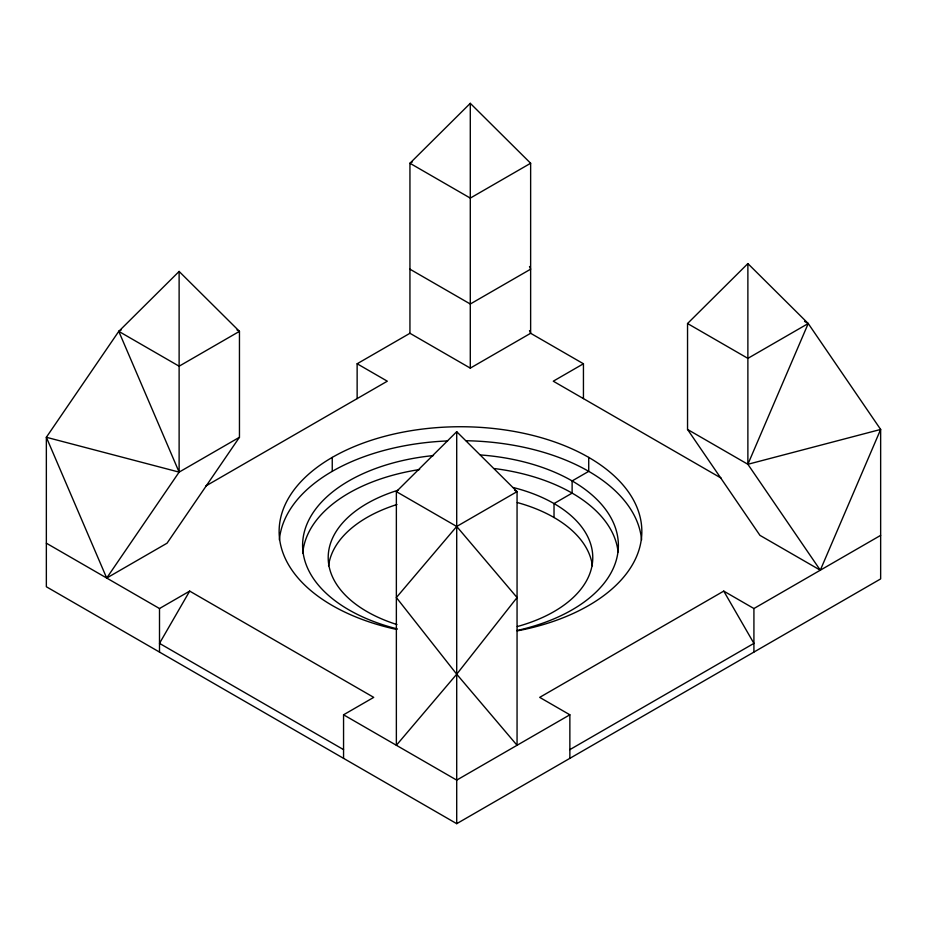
<?xml version="1.0" encoding="UTF-8"?>
<svg xmlns="http://www.w3.org/2000/svg" width="927" height="927" viewBox="0 0 927 927"><rect width="100%" height="100%" fill="white"/><g stroke="black" fill="none" stroke-linecap="round" stroke-linejoin="round"><path stroke-width="1.39" d="M820.302 570.198L747.88 464.288L808.228 323.523L747.88 263.592L687.544 323.523L687.544 429.444L759.955 535.366L820.302 570.198L880.65 429.444L808.228 323.523L804.543 321.391M343.558 758.344L343.558 714.798L373.732 697.371L189.676 591.102L159.502 643.373L343.558 749.63M239.456 437.277L179.12 472.121L46.35 437.277L106.698 578.042L167.045 543.199L239.456 437.277L239.456 331.356L179.12 271.437L118.772 331.356L46.35 437.277L46.35 586.756L456.71 823.674L880.65 578.912L880.65 429.444L747.88 464.288L687.544 429.444M106.698 578.042L179.12 472.121L179.12 271.437M529.502 330.626L530.638 333.28L530.638 163.256L470.29 103.326L409.943 163.256L409.943 333.28L470.29 368.123L530.638 333.28L583.442 363.766L583.442 398.61M396.362 491.634L456.71 526.466L517.057 597.556L456.71 674.196L396.362 745.285L396.362 491.634L456.71 431.704L517.057 491.634L517.057 745.285L456.71 674.196L396.362 597.556L456.71 526.466L517.057 491.634L514.589 490.209M179.12 472.121L118.772 331.356L121.228 329.942M412.411 161.831L409.943 163.256L470.29 198.1L530.638 163.256M357.138 398.61L357.138 363.766L409.943 333.28M205.759 486.015L387.312 381.194L357.138 363.766M46.35 543.199L159.502 608.529L189.676 591.102M583.442 363.766L553.268 381.194L721.171 478.123M808.228 323.523L747.88 358.367L687.544 323.523M880.65 535.366L753.918 608.529L723.744 591.102L539.688 697.371L569.862 714.798L569.862 758.344M569.862 714.798L456.71 780.117L343.558 714.798M569.862 749.63L753.918 643.373L723.744 591.102M409.943 269.178L470.29 304.01L530.638 269.178L529.502 266.512M236.999 329.942L239.456 331.356L179.12 366.2L118.772 331.356M753.918 608.529L753.918 652.075M747.88 263.592L747.88 464.288M588.726 457.405L588.726 471.345L572.121 480.928L572.121 493.118L554.022 503.57L554.022 517.509M470.29 103.326L470.29 368.123M456.71 431.704L456.71 823.674M332.248 457.405L332.248 471.345M159.502 608.529L159.502 652.075M480.383 454.948A157.891 91.159 0 0 1 617.255 534.555A157.891 91.159 0 0 1 516.768 630.545M397.335 628.923A157.891 91.159 0 0 1 303.732 534.473A157.891 91.159 0 0 1 433.5 455.563M302.758 553.384A157.891 91.159 0 0 1 419.618 469.525M494.462 468.552A157.891 91.159 0 0 1 618.077 551.982M328.564 565.818A132.283 76.373 0 0 1 396.941 504.52M517.324 502.55A132.283 76.373 0 0 1 592.399 565.818M513.199 487.521A132.283 76.373 0 0 1 592.747 556.258A132.283 76.373 0 0 1 517.324 626.536M396.941 624.555A132.283 76.373 0 0 1 328.204 557.139A132.283 76.373 0 0 1 398.262 490.174M279.375 539.931A181.356 104.705 0 0 1 447.59 440.939M466.188 440.731A181.356 104.705 0 0 1 641.588 539.931M396.629 629.445A181.356 104.705 0 0 1 316.907 467.475A181.356 104.705 0 0 1 608.483 470.928A181.356 104.705 0 0 1 517.324 630.87"/></g></svg>
